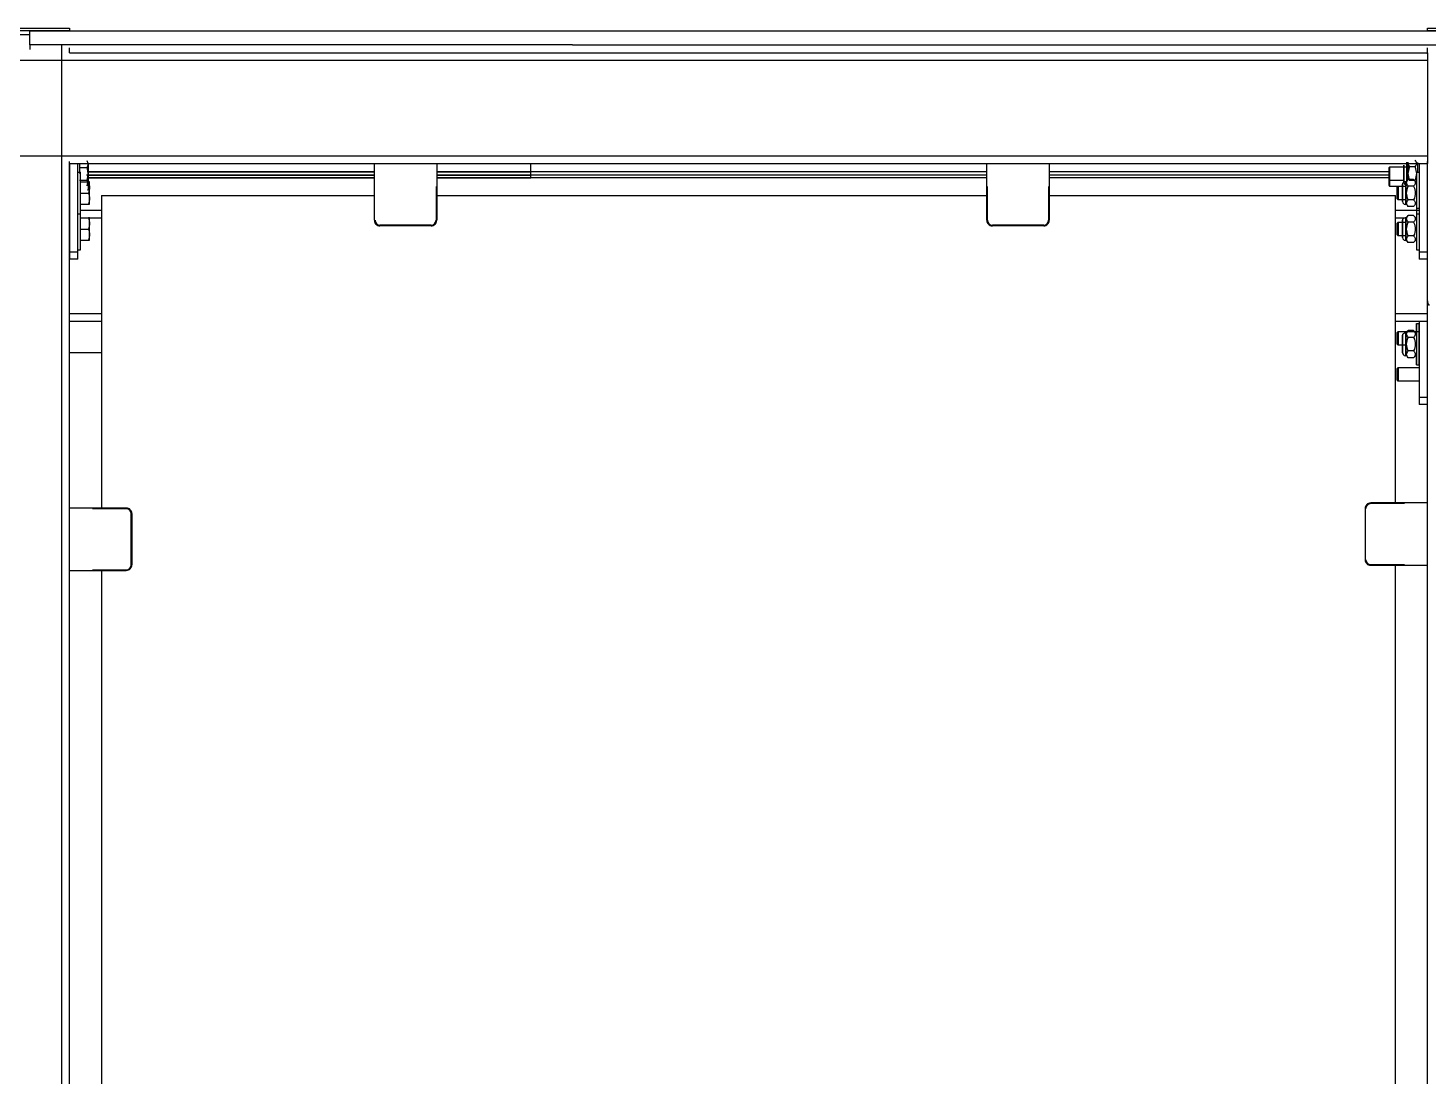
# Model space of a CAD drawing. Header units: millimetres. Extents: x 6404 to 14334, y 16216 to 24449.
# Drawn here: x 8282 to 9293, y 19041 to 19798 of the extents above; entities that cross this region are included whole.
import ezdxf

# ---------------------------------------------------------------- set-up
doc = ezdxf.new("R2010")
doc.units = ezdxf.units.MM
doc.header["$LTSCALE"] = 3
doc.layers.add('Default', color=7, linetype='Continuous')

msp = doc.modelspace()

# ---------------------------------------------------------------- linework, layer by layer
at = {"layer": 'Default'}
for p, q in [((8232.3, 19797.4), (8312.3, 19797.4)), ((8312.3, 19795.4), (8232.3, 19795.4)), ((8261.2, 19792.8), (8283.5, 19792.8)), ((8283.5, 19795.4), (9320.1, 19795.4)), ((8283.5, 19785.4), (8283.5, 19795.4)), ((8312.3, 19797.4), (8312.3, 19795.4)), ((9292.2, 19795.5), (9292.2, 19797.5)), ((9292.2, 19797.5), (9361.3, 19797.5)), ((9361.3, 19795.5), (9292.2, 19795.5)), ((8675.2, 19785.4), (8283.5, 19785.4)), ((8283.5, 19785.4), (8283.5, 19781.9)), ((8306.7, 17369.9), (8306.7, 19785.4)), ((8312.2, 19779.7), (8312.2, 19783.2)), ((8675.2, 19785.4), (9320.1, 19785.4)), ((9292.2, 19778.8), (9292.2, 19783.2)), ((7252.2, 19774.2), (9292.2, 19774.2)), ((8312.2, 19779.7), (9292.2, 19779.7)), ((9292.2, 19774.2), (9292.2, 19705.2)), ((7252.2, 19705.2), (9292.2, 19705.2)), ((8312.2, 17369.9), (8312.2, 19701.2)), ((9292.2, 19635.7), (9292.2, 19701.2)), ((9292.2, 17417.9), (9292.2, 19701.2)), ((8312.2, 19699.7), (8312.2, 19635.7)), ((8312.2, 19699.7), (9292.2, 19699.7)), ((8318.2, 19635.7), (8318.2, 19699.7)), ((8318.2, 19693.4), (8320.2, 19693.4)), ((8319.3, 19696.9), (8324.9, 19696.9)), ((8532.2, 19691.2), (8324.5, 19691.2)), ((8325.3, 19691.2), (8532.2, 19691.2)), ((8325.6, 19693.8), (8532.2, 19693.8)), ((8532.2, 19693.8), (8325.6, 19693.8)), ((8532.2, 19658.7), (8532.2, 19699.7)), ((8577.2, 19699.7), (8577.2, 19658.7)), ((8577.2, 19693.8), (8645.2, 19693.8)), ((8974.2, 19693.8), (8577.2, 19693.8)), ((8577.2, 19691.2), (8645.2, 19691.2)), ((8974.2, 19691.2), (8577.2, 19691.2)), ((8645.2, 19693.8), (8645.2, 19699.7)), ((8645.2, 19693.7), (8645.2, 19699.7)), ((8645.2, 19689.4), (8645.2, 19691.2)), ((8974.2, 19658.7), (8974.2, 19699.7)), ((9019.2, 19699.7), (9019.2, 19658.7)), ((9265, 19693.8), (9019.2, 19693.8)), ((9265, 19691.2), (9019.2, 19691.2)), ((9264.2, 19696.6), (9265, 19697.4)), ((9265, 19697.4), (9277.2, 19697.4)), ((9283.2, 19697.3), (9279.2, 19697.3)), ((9284.2, 19693.4), (9286.2, 19693.4)), ((9286.2, 19699.7), (9286.2, 19635.7)), ((8319.3, 19687.7), (8324.9, 19687.7)), ((8320.2, 19686.4), (8325.9, 19686.4)), ((8325.4, 19689.4), (8532.2, 19689.4)), ((8532.2, 19689.4), (8325.4, 19689.4)), ((8532.2, 19689.4), (8325.4, 19689.4)), ((8532.2, 19689.4), (8325.4, 19689.4)), ((8576.7, 19683.2), (8576.7, 19658.7)), ((8577.2, 19689.4), (8645.2, 19689.4)), ((8974.2, 19689.4), (8577.2, 19689.4)), ((8645.2, 19689.4), (8577.2, 19689.4)), ((8974.2, 19689.4), (8577.2, 19689.4)), ((8974.7, 19658.7), (8974.7, 19683.2)), ((9018.7, 19683.2), (9018.7, 19658.7)), ((9265, 19689.4), (9019.2, 19689.4)), ((9265, 19689.4), (9019.2, 19689.4)), ((9265, 19687.4), (9264.2, 19688.1)), ((9265, 19683.2), (9264.2, 19683.9)), ((9275.3, 19687.4), (9265, 19687.4)), ((9274.6, 19683.2), (9265, 19683.2)), ((9270.2, 19682.7), (9271, 19683.4)), ((9271, 19683.4), (9276.9, 19683.4)), ((9276.2, 19686.7), (9276.9, 19686.7)), ((9276.9, 19686.7), (9278.2, 19688.2)), ((9282.2, 19688.2), (9278.2, 19688.2)), ((9282.2, 19683.3), (9278.2, 19683.3)), ((9283.2, 19687.5), (9279.2, 19687.5)), ((9284.2, 19685.9), (9282.2, 19688.2)), ((8320.2, 19678.4), (8325.9, 19678.4)), ((8335.2, 19676.7), (8335.2, 19451)), ((8335.2, 19676.7), (8532.2, 19676.7)), ((8577.2, 19676.7), (8974.2, 19676.7)), ((9019.2, 19676.7), (9269.2, 19676.7)), ((9269.2, 19454.7), (9269.2, 19676.7)), ((9271, 19673.4), (9270.2, 19674.2)), ((9276.2, 19673.4), (9271, 19673.4)), ((9282.2, 19673.5), (9278.2, 19673.5)), ((8318.2, 19663.4), (8320.2, 19663.4)), ((8320.2, 19670.4), (8325.9, 19670.4)), ((8320.2, 19666), (8335.2, 19666)), ((8320.2, 19660.5), (8335.2, 19660.5)), ((9269.2, 19666), (9286.2, 19666)), ((9269.2, 19660.5), (9277.2, 19660.5)), ((9276.9, 19670.2), (9276.2, 19670.2)), ((9276.2, 19660.7), (9276.9, 19660.7)), ((9276.9, 19660.7), (9278.2, 19662.2)), ((9278.2, 19668.6), (9277.5, 19669.4)), ((9282.2, 19668.6), (9278.2, 19668.6)), ((9282.2, 19662.2), (9278.2, 19662.2)), ((9284.2, 19659.9), (9282.2, 19662.2)), ((9284.2, 19667.4), (9286.2, 19667.4)), ((9284.2, 19663.4), (9286.2, 19663.4)), ((8320.2, 19660.4), (8325.9, 19660.4)), ((8320.2, 19652.4), (8325.9, 19652.4)), ((8573.2, 19655.2), (8536.2, 19655.2)), ((8573.2, 19654.7), (8536.2, 19654.7)), ((9015.2, 19655.2), (8978.2, 19655.2)), ((9015.2, 19654.7), (8978.2, 19654.7)), ((9270.2, 19656.7), (9271, 19657.4)), ((9271, 19657.4), (9276.9, 19657.4)), ((9282.2, 19657.3), (9278.2, 19657.3)), ((8320.2, 19644.4), (8325.9, 19644.4)), ((9271, 19647.4), (9270.2, 19648.2)), ((9276.2, 19647.4), (9271, 19647.4)), ((9276.9, 19644.2), (9276.2, 19644.2)), ((9278.2, 19642.6), (9276.9, 19644.2)), ((9282.2, 19647.5), (9278.2, 19647.5)), ((9282.2, 19642.6), (9278.2, 19642.6)), ((9284.2, 19644.9), (9282.2, 19642.6)), ((8318.2, 19635.7), (8312.2, 19635.7)), ((8318.2, 19630.7), (8312.2, 19630.7)), ((8318.2, 19637.4), (8320.2, 19637.4)), ((9284.2, 19637.4), (9286.2, 19637.4)), ((9292.2, 19635.7), (9286.2, 19635.7)), ((9292.2, 19630.7), (9286.2, 19630.7)), ((8312.2, 19591.5), (8335.2, 19591.5)), ((9269.2, 19591.5), (9292.2, 19591.5)), ((8312.2, 19586), (8335.2, 19586)), ((9269.2, 19586), (9292.2, 19586)), ((9284.2, 19584.3), (9286.2, 19584.3)), ((9286.2, 19586), (9286.2, 19530.8)), ((9270.2, 19577.7), (9271, 19578.5)), ((9271, 19578.5), (9286.2, 19578.5)), ((9276.2, 19577.5), (9276.9, 19577.5)), ((9276.9, 19577.5), (9278.2, 19579.1)), ((9282.2, 19579.1), (9278.2, 19579.1)), ((9282.2, 19574.2), (9278.2, 19574.2)), ((9284.2, 19576.8), (9282.2, 19579.1)), ((8335.2, 19563), (8312.2, 19563)), ((9271, 19568.5), (9270.2, 19569.2)), ((9276.2, 19568.5), (9271, 19568.5)), ((9276.9, 19561), (9276.2, 19561)), ((9282.2, 19564.4), (9278.2, 19564.4)), ((9282.2, 19559.5), (9278.2, 19559.5)), ((9282.3, 19559.6), (9283.2, 19560.6)), ((9270.2, 19551.7), (9271, 19552.5)), ((9271, 19552.5), (9286.2, 19552.5)), ((9284.2, 19554.3), (9286.2, 19554.3)), ((9271, 19542.5), (9270.2, 19543.2)), ((9271, 19542.5), (9270.6, 19542.8)), ((9286.2, 19542.5), (9271, 19542.5)), ((9292.2, 19530.8), (9286.2, 19530.8)), ((9292.2, 19525.8), (9286.2, 19525.8)), ((8353.2, 19451), (8312.2, 19451)), ((8353.2, 19450.5), (8328.7, 19450.5)), ((9247.2, 19450.7), (9247.2, 19413.7)), ((9292.2, 19454.7), (9251.2, 19454.7)), ((9275.7, 19454.2), (9251.2, 19454.2)), ((8356.7, 19410), (8356.7, 19447)), ((8357.2, 19447), (8357.2, 19410)), ((9251.2, 19410.2), (9275.7, 19410.2)), ((9251.2, 19409.7), (9292.2, 19409.7)), ((9269.2, 18827.7), (9269.2, 19409.7)), ((8312.2, 19406), (8353.2, 19406)), ((8328.7, 19406.5), (8353.2, 19406.5)), ((8335.2, 19406), (8335.2, 18824))]:
    msp.add_line(p, q, dxfattribs=at)
for points in [[(9292.2, 19779.7, 0), (9292.2, 19779.7, 0), (9292.2, 19779.7, 0), (9292.2, 19779.7, 0), (9292.2, 19779.7, 0), (9292.2, 19779.7, 0), (9292.2, 19779.7, 0), (9292.2, 19779.7, 0), (9292.2, 19779.7, 0), (9292.2, 19779.7, 0), (9292.2, 19779.7, 0), (9292.2, 19779.7, 0), (9292.2, 19779.7, 0), (9292.2, 19779.6, 0), (9292.2, 19778.2, 0), (9292.2, 19774.2, 0)], [(8325.7, 19699.2, 0), (8325.6, 19699.8, 0), (8325.5, 19700.4, 0), (8325.3, 19701, 0), (8324.9, 19701.6, 0)], [(9283.2, 19697.3, 0), (9283.7, 19698, 0), (9284.1, 19698.6, 0), (9284.2, 19698.9, 0), (9284.3, 19699.2, 0), (9284.3, 19699.5, 0), (9284.4, 19699.7, 0), (9284.3, 19700, 0), (9284.3, 19700.3, 0), (9284.2, 19700.6, 0), (9284.1, 19700.9, 0), (9283.7, 19701.5, 0), (9283.2, 19702.2, 0)], [(9292.2, 19705.2, 0), (9292.2, 19699.7, 0)], [(8319.3, 19699.8, 0), (8319.3, 19692.5, 0)], [(8320.2, 19663.4, 0), (8320.2, 19663.4, 0), (8320.2, 19663.4, 0), (8320.2, 19663.4, 0), (8320.2, 19663.4, 0), (8320.2, 19663.4, 0), (8320.2, 19663.4, 0), (8320.2, 19663.4, 0), (8320.2, 19663.4, 0), (8320.2, 19663.4, 0), (8320.2, 19663.4, 0), (8320.2, 19663.4, 0), (8320.2, 19663.4, 0), (8320.2, 19663.5, 0), (8320.2, 19663.8, 0), (8320.2, 19665.3, 0), (8320.2, 19693.4, 0)], [(8324.9, 19696.9, 0), (8325.3, 19697.5, 0), (8325.5, 19698.1, 0), (8325.6, 19698.7, 0), (8325.7, 19699.2, 0)], [(8325.7, 19692.3, 0), (8325.5, 19694.5, 0), (8324.9, 19696.9, 0)], [(8324.9, 19687.7, 0), (8325.5, 19690, 0), (8325.7, 19692.3, 0)], [(8325.7, 19699.2, 0), (8325.7, 19692.3, 0)], [(8325.7, 19692.3, 0), (8325.7, 19685.4, 0)], [(8645.2, 19691.2, 0), (8645.2, 19691.2, 0), (8645.2, 19691.3, 0), (8645.2, 19691.8, 0), (8645.2, 19693.8, 0)], [(8645.2, 19693.2, 0), (8645.2, 19693.2, 0), (8645.2, 19693.2, 0), (8645.2, 19693.3, 0), (8645.2, 19693.7, 0)], [(9264.2, 19696.6, 0), (9264.2, 19696.6, 0), (9264.2, 19696.4, 0), (9264.2, 19695.5, 0), (9264.2, 19692.5, 0), (9264.2, 19689.5, 0), (9264.2, 19688.4, 0), (9264.2, 19688.2, 0), (9264.2, 19688.1, 0), (9264.2, 19688.1, 0), (9264.2, 19688.1, 0), (9264.2, 19688.1, 0), (9264.2, 19688.1, 0), (9264.2, 19688.1, 0), (9264.2, 19688.1, 0), (9264.2, 19688.1, 0), (9264.2, 19688.1, 0), (9264.2, 19688.1, 0), (9264.2, 19688.1, 0), (9264.2, 19688.1, 0), (9264.2, 19688.1, 0), (9264.2, 19688.1, 0), (9264.2, 19688.1, 0), (9264.2, 19688.1, 0), (9264.2, 19688.1, 0), (9264.2, 19688.1, 0)], [(9265, 19687.4, 0), (9265, 19687.4, 0), (9265, 19687.4, 0), (9265, 19687.4, 0), (9265, 19687.4, 0), (9265, 19687.4, 0), (9265, 19687.4, 0), (9265, 19687.4, 0), (9265, 19687.4, 0), (9265, 19687.4, 0), (9265, 19687.4, 0), (9265, 19687.4, 0), (9265, 19687.4, 0), (9265, 19687.4, 0), (9265, 19687.4, 0), (9265, 19687.4, 0), (9265, 19687.4, 0), (9265, 19687.4, 0), (9265, 19687.4, 0), (9265, 19687.5, 0), (9265, 19688, 0), (9265, 19697.4, 0)], [(9275.2, 19692.4, 0), (9275.2, 19698.6, 0)], [(9275.2, 19698.6, 0), (9275.2, 19698.6, 0), (9275.2, 19698.6, 0), (9275.2, 19698.6, 0), (9275.2, 19698.6, 0), (9275.2, 19698.6, 0), (9275.2, 19698.6, 0), (9275.2, 19698.6, 0), (9275.2, 19698.6, 0), (9275.2, 19698.6, 0), (9275.2, 19698.6, 0), (9275.2, 19698.6, 0), (9275.2, 19698.6, 0), (9275.2, 19698.5, 0), (9275.2, 19698.2, 0), (9275.2, 19694.8, 0), (9275.2, 19686.7, 0), (9275.2, 19686.2, 0), (9275.2, 19686.1, 0), (9275.2, 19686.1, 0), (9275.2, 19686.1, 0), (9275.2, 19686.1, 0), (9275.2, 19686.1, 0), (9275.2, 19686.1, 0), (9275.2, 19686.1, 0), (9275.2, 19686.1, 0), (9275.2, 19686.1, 0), (9275.2, 19686.1, 0), (9275.2, 19686.1, 0), (9275.2, 19686.1, 0), (9275.2, 19686.1, 0), (9275.2, 19686.1, 0), (9275.2, 19686.1, 0), (9275.2, 19686.1, 0), (9275.2, 19686.1, 0), (9275.2, 19686.1, 0), (9275.2, 19686.1, 0), (9275.2, 19686.1, 0), (9275.2, 19686.2, 0), (9275.2, 19686.2, 0), (9275.2, 19686.5, 0), (9275.2, 19687.9, 0), (9275.2, 19692.4, 0)], [(9275.2, 19696.6, 0), (9275.2, 19696.6, 0), (9275.2, 19696.6, 0), (9275.2, 19696.6, 0), (9275.2, 19696.6, 0), (9275.2, 19696.6, 0), (9275.2, 19696.6, 0), (9275.2, 19696.6, 0), (9275.2, 19696.6, 0), (9275.2, 19696.6, 0), (9275.2, 19696.6, 0), (9275.2, 19696.6, 0), (9275.2, 19696.6, 0), (9275.2, 19696.5, 0), (9275.2, 19696.4, 0), (9275.2, 19696, 0), (9275.2, 19688.2, 0)], [(9277.2, 19692.4, 0), (9277.2, 19700.6, 0)], [(9277.2, 19686.6, 0), (9277.2, 19692.4, 0)], [(9277.9, 19700.6, 0), (9277.9, 19700.6, 0), (9277.9, 19700.6, 0), (9277.9, 19700.6, 0), (9277.9, 19700.6, 0), (9277.9, 19700.6, 0), (9277.9, 19700.6, 0), (9277.9, 19700.6, 0), (9277.9, 19700.6, 0), (9277.9, 19700.6, 0), (9277.9, 19700.6, 0), (9277.9, 19700.6, 0), (9277.9, 19700.6, 0), (9277.9, 19700.6, 0), (9277.9, 19700.6, 0), (9277.9, 19700.4, 0), (9277.9, 19699.6, 0), (9277.9, 19692.4, 0)], [(9277.9, 19692.4, 0), (9277.9, 19687.8, 0)], [(9278.1, 19699.7, 0), (9278.1, 19699.5, 0), (9278.2, 19699.2, 0), (9278.2, 19698.9, 0), (9278.4, 19698.6, 0), (9278.7, 19698, 0), (9279.2, 19697.3, 0)], [(9279.2, 19697.3, 0), (9278.7, 19695.9, 0), (9278.4, 19694.7, 0), (9278.2, 19693.5, 0), (9278.1, 19692.4, 0), (9278.2, 19691.2, 0), (9278.4, 19690.1, 0), (9278.7, 19688.8, 0), (9279.2, 19687.5, 0)], [(9283.2, 19687.5, 0), (9283.7, 19688.8, 0), (9284.1, 19690.1, 0), (9284.3, 19691.2, 0), (9284.4, 19692.4, 0), (9284.3, 19693.5, 0), (9284.1, 19694.7, 0), (9283.7, 19695.9, 0), (9283.2, 19697.3, 0)], [(9284.2, 19693.4, 0), (9284.2, 19693.4, 0), (9284.2, 19693.4, 0), (9284.2, 19693.4, 0), (9284.2, 19693.4, 0), (9284.2, 19693.4, 0), (9284.2, 19693.4, 0), (9284.2, 19693.4, 0), (9284.2, 19693.4, 0), (9284.2, 19693.4, 0), (9284.2, 19693.4, 0), (9284.2, 19693.4, 0), (9284.2, 19693.4, 0), (9284.2, 19693.3, 0), (9284.2, 19693, 0), (9284.2, 19691.6, 0), (9284.2, 19663.4, 0)], [(9285.2, 19693.2, 0), (9285.2, 19700.5, 0)], [(8324.9, 19683.6, 0), (8325.5, 19686, 0), (8325.7, 19688.2, 0)], [(8325.7, 19685.4, 0), (8325.6, 19685.9, 0), (8325.5, 19686.5, 0), (8325.3, 19687, 0), (8324.9, 19687.7, 0)], [(8325.7, 19688.2, 0), (8325.7, 19681.3, 0)], [(8325.7, 19685.4, 0), (8325.7, 19684.6, 0), (8325.7, 19684.4, 0), (8325.7, 19684.4, 0), (8325.7, 19684.4, 0), (8325.7, 19684.4, 0), (8325.7, 19684.4, 0), (8325.7, 19684.4, 0), (8325.7, 19684.4, 0), (8325.7, 19684.4, 0), (8325.7, 19684.4, 0), (8325.7, 19684.4, 0), (8325.7, 19684.4, 0), (8325.7, 19684.4, 0), (8325.7, 19684.4, 0), (8325.7, 19684.4, 0), (8325.7, 19684.4, 0), (8325.7, 19684.4, 0), (8325.7, 19684.4, 0), (8325.7, 19684.4, 0), (8325.7, 19684.4, 0), (8325.7, 19684.4, 0), (8325.7, 19684.4, 0), (8325.7, 19684.5, 0), (8325.7, 19684.8, 0), (8325.7, 19685.5, 0)], [(8325.7, 19681.3, 0), (8325.7, 19680.2, 0), (8325.7, 19680.2, 0), (8325.7, 19680.2, 0), (8325.7, 19680.2, 0), (8325.7, 19680.2, 0), (8325.7, 19680.2, 0), (8325.7, 19680.2, 0), (8325.7, 19680.2, 0), (8325.7, 19680.2, 0), (8325.7, 19680.2, 0), (8325.7, 19680.2, 0), (8325.7, 19680.2, 0), (8325.7, 19680.2, 0), (8325.7, 19680.2, 0), (8325.7, 19680.2, 0), (8325.7, 19680.2, 0), (8325.7, 19680.2, 0), (8325.7, 19680.2, 0), (8325.7, 19680.2, 0), (8325.7, 19680.2, 0), (8325.7, 19680.2, 0), (8325.7, 19680.2, 0), (8325.7, 19680.3, 0), (8325.7, 19681.2, 0)], [(8326.6, 19686.4, 0), (8326.6, 19686.4, 0), (8326.6, 19686.4, 0), (8326.6, 19686.4, 0), (8326.6, 19686.4, 0), (8326.6, 19686.4, 0), (8326.6, 19686.4, 0), (8326.6, 19686.4, 0), (8326.6, 19686.4, 0), (8326.6, 19686.4, 0), (8326.6, 19686.4, 0), (8326.6, 19686.4, 0), (8326.6, 19686.4, 0), (8326.6, 19686.4, 0), (8326.6, 19686.4, 0), (8326.3, 19686.4, 0), (8325.9, 19686.4, 0)], [(8325.9, 19686.4, 0), (8326.5, 19684.3, 0), (8326.6, 19683.4, 0), (8326.6, 19682.4, 0)], [(8326.6, 19682.4, 0), (8326.6, 19681.4, 0), (8326.5, 19680.5, 0), (8325.9, 19678.4, 0)], [(8326.6, 19682.4, 0), (8326.6, 19686.4, 0)], [(8326.6, 19674.4, 0), (8326.6, 19682.4, 0)], [(9264.2, 19689.5, 0), (9264.2, 19684, 0)], [(9265, 19683.3, 0), (9265, 19683.5, 0), (9265, 19684.4, 0), (9265, 19688.8, 0)], [(9271, 19683.4, 0), (9271, 19683.4, 0), (9271, 19683.4, 0), (9271, 19683.4, 0), (9271, 19683.4, 0), (9271, 19683.4, 0), (9271, 19683.4, 0), (9271, 19683.4, 0), (9271, 19683.4, 0), (9271, 19683.4, 0), (9271, 19683.4, 0), (9271, 19683.4, 0), (9271, 19683.4, 0), (9271, 19683.4, 0), (9271, 19683.3, 0), (9271, 19682.8, 0), (9271, 19678.4, 0)], [(9274.2, 19684.6, 0), (9274.2, 19684.9, 0), (9274.3, 19685.1, 0), (9274.3, 19685.2, 0), (9274.4, 19685.4, 0), (9274.5, 19685.6, 0), (9274.6, 19685.8, 0), (9274.7, 19685.9, 0), (9274.8, 19686.1, 0), (9275, 19686.2, 0), (9275.1, 19686.3, 0), (9275.3, 19686.4, 0), (9275.5, 19686.5, 0), (9275.7, 19686.6, 0), (9275.9, 19686.6, 0), (9276, 19686.6, 0), (9276.2, 19686.7, 0)], [(9274.2, 19672.2, 0), (9274.2, 19672.2, 0), (9274.2, 19672.2, 0), (9274.2, 19672.2, 0), (9274.2, 19672.2, 0), (9274.2, 19672.2, 0), (9274.2, 19672.2, 0), (9274.2, 19672.2, 0), (9274.2, 19672.2, 0), (9274.2, 19672.2, 0), (9274.2, 19672.2, 0), (9274.2, 19672.2, 0), (9274.2, 19672.2, 0), (9274.2, 19672.3, 0), (9274.2, 19672.6, 0), (9274.2, 19676, 0), (9274.2, 19684.1, 0), (9274.2, 19684.6, 0), (9274.2, 19684.6, 0), (9274.2, 19684.6, 0), (9274.2, 19684.6, 0), (9274.2, 19684.6, 0), (9274.2, 19684.6, 0), (9274.2, 19684.6, 0), (9274.2, 19684.6, 0), (9274.2, 19684.6, 0), (9274.2, 19684.6, 0), (9274.2, 19684.6, 0), (9274.2, 19684.6, 0), (9274.2, 19684.6, 0), (9274.2, 19684.6, 0), (9274.2, 19684.6, 0), (9274.2, 19684.6, 0), (9274.2, 19684.6, 0), (9274.2, 19684.6, 0), (9274.2, 19684.6, 0), (9274.2, 19684.6, 0), (9274.2, 19684.6, 0), (9274.2, 19684.6, 0), (9274.2, 19684.6, 0), (9274.2, 19684.2, 0), (9274.2, 19682.9, 0), (9274.2, 19678.4, 0)], [(9274.2, 19674.2, 0), (9274.2, 19674.2, 0), (9274.2, 19674.2, 0), (9274.2, 19674.2, 0), (9274.2, 19674.2, 0), (9274.2, 19674.2, 0), (9274.2, 19674.2, 0), (9274.2, 19674.2, 0), (9274.2, 19674.2, 0), (9274.2, 19674.2, 0), (9274.2, 19674.2, 0), (9274.2, 19674.2, 0), (9274.2, 19674.2, 0), (9274.2, 19674.2, 0), (9274.2, 19674.3, 0), (9274.2, 19674.7, 0), (9274.2, 19682.6, 0)], [(9275.2, 19685.2, 0), (9275.2, 19688.2, 0)], [(9275.2, 19686.1, 0), (9275.2, 19685.9, 0), (9275.3, 19685.7, 0), (9275.3, 19685.5, 0), (9275.4, 19685.3, 0), (9275.5, 19685.2, 0), (9275.6, 19685, 0), (9275.7, 19684.8, 0), (9275.8, 19684.7, 0), (9276, 19684.6, 0), (9276.1, 19684.4, 0), (9276.3, 19684.3, 0), (9276.5, 19684.3, 0), (9276.7, 19684.2, 0), (9276.9, 19684.2, 0), (9277, 19684.1, 0), (9277.2, 19684.1, 0)], [(9276.2, 19686.7, 0), (9276.2, 19686.7, 0), (9276.2, 19686.7, 0), (9276.2, 19686.7, 0), (9276.2, 19686.7, 0), (9276.2, 19686.7, 0), (9276.2, 19686.7, 0), (9276.2, 19686.7, 0), (9276.2, 19686.7, 0), (9276.2, 19686.7, 0), (9276.2, 19686.7, 0), (9276.2, 19686.7, 0), (9276.2, 19686.6, 0), (9276.2, 19686.6, 0), (9276.2, 19686.6, 0), (9276.2, 19686.4, 0), (9276.2, 19685.6, 0), (9276.2, 19678.4, 0)], [(9276.9, 19678.4, 0), (9276.9, 19686.7, 0)], [(9278.2, 19683.3, 0), (9277.7, 19684, 0), (9277.4, 19684.6, 0), (9277.2, 19684.9, 0), (9277.2, 19685.2, 0), (9277.1, 19685.5, 0), (9277.1, 19685.8, 0), (9277.1, 19686, 0), (9277.2, 19686.3, 0), (9277.2, 19686.6, 0), (9277.4, 19686.9, 0), (9277.7, 19687.5, 0), (9278.2, 19688.2, 0)], [(9278.2, 19673.5, 0), (9277.7, 19674.8, 0), (9277.4, 19676.1, 0), (9277.2, 19677.3, 0), (9277.1, 19678.4, 0), (9277.2, 19679.5, 0), (9277.4, 19680.7, 0), (9277.7, 19682, 0), (9278.2, 19683.3, 0)], [(9282.2, 19688.2, 0), (9282.7, 19687.5, 0), (9283.1, 19686.9, 0), (9283.2, 19686.6, 0), (9283.3, 19686.3, 0), (9283.3, 19686, 0), (9283.4, 19685.8, 0), (9283.3, 19685.5, 0), (9283.3, 19685.2, 0), (9283.2, 19684.9, 0), (9283.1, 19684.6, 0), (9282.7, 19684, 0), (9282.2, 19683.3, 0)], [(9282.2, 19683.3, 0), (9282.7, 19682, 0), (9283.1, 19680.7, 0), (9283.3, 19679.5, 0), (9283.4, 19678.4, 0), (9283.3, 19677.3, 0), (9283.1, 19676.1, 0), (9282.7, 19674.8, 0), (9282.2, 19673.5, 0)], [(8325.9, 19678.4, 0), (8326.5, 19676.3, 0), (8326.6, 19675.4, 0), (8326.6, 19674.4, 0)], [(8326.6, 19674.4, 0), (8326.6, 19673.4, 0), (8326.5, 19672.5, 0), (8325.9, 19670.4, 0)], [(8326.6, 19670.4, 0), (8326.6, 19670.4, 0), (8326.6, 19670.4, 0), (8326.6, 19670.4, 0), (8326.6, 19670.4, 0), (8326.6, 19670.4, 0), (8326.6, 19670.4, 0), (8326.6, 19670.4, 0), (8326.6, 19670.4, 0), (8326.6, 19670.4, 0), (8326.6, 19670.4, 0), (8326.6, 19670.4, 0), (8326.6, 19670.4, 0), (8326.6, 19670.4, 0), (8326.6, 19670.5, 0), (8326.6, 19670.9, 0), (8326.6, 19674.4, 0)], [(9271, 19678.4, 0), (9271, 19673.4, 0)], [(9274.2, 19678.4, 0), (9274.2, 19672.2, 0)], [(9276.2, 19678.4, 0), (9276.2, 19670.2, 0)], [(9276.9, 19670.2, 0), (9276.9, 19670.2, 0), (9276.9, 19670.2, 0), (9276.9, 19670.2, 0), (9276.9, 19670.2, 0), (9276.9, 19670.2, 0), (9276.9, 19670.2, 0), (9276.9, 19670.2, 0), (9276.9, 19670.2, 0), (9276.9, 19670.2, 0), (9276.9, 19670.2, 0), (9276.9, 19670.2, 0), (9276.9, 19670.2, 0), (9276.9, 19670.2, 0), (9276.9, 19670.2, 0), (9276.9, 19670.4, 0), (9276.9, 19671.2, 0), (9276.9, 19678.4, 0)], [(9278.2, 19668.6, 0), (9277.7, 19669.3, 0), (9277.4, 19669.9, 0), (9277.2, 19670.2, 0), (9277.2, 19670.5, 0), (9277.1, 19670.8, 0), (9277.1, 19671, 0), (9277.1, 19671.3, 0), (9277.2, 19671.6, 0), (9277.2, 19671.9, 0), (9277.4, 19672.2, 0), (9277.7, 19672.8, 0), (9278.2, 19673.5, 0)], [(9282.2, 19673.5, 0), (9282.7, 19672.8, 0), (9283.1, 19672.2, 0), (9283.2, 19671.9, 0), (9283.3, 19671.6, 0), (9283.3, 19671.3, 0), (9283.4, 19671, 0), (9283.3, 19670.8, 0), (9283.3, 19670.5, 0), (9283.2, 19670.2, 0), (9283.1, 19669.9, 0), (9282.7, 19669.3, 0), (9282.2, 19668.6, 0)], [(8320.2, 19637.4, 0), (8320.2, 19637.4, 0), (8320.2, 19637.4, 0), (8320.2, 19637.4, 0), (8320.2, 19637.4, 0), (8320.2, 19637.4, 0), (8320.2, 19637.4, 0), (8320.2, 19637.4, 0), (8320.2, 19637.4, 0), (8320.2, 19637.4, 0), (8320.2, 19637.4, 0), (8320.2, 19637.4, 0), (8320.2, 19637.4, 0), (8320.2, 19637.5, 0), (8320.2, 19637.8, 0), (8320.2, 19639.3, 0), (8320.2, 19667.4, 0)], [(8325.9, 19670.4, 0), (8326.5, 19670.4, 0), (8326.6, 19670.4, 0)], [(9274.2, 19658.6, 0), (9274.2, 19658.9, 0), (9274.3, 19659.1, 0), (9274.3, 19659.2, 0), (9274.4, 19659.4, 0), (9274.5, 19659.6, 0), (9274.6, 19659.8, 0), (9274.7, 19659.9, 0), (9274.8, 19660.1, 0), (9275, 19660.2, 0), (9275.1, 19660.3, 0), (9275.3, 19660.4, 0), (9275.5, 19660.5, 0), (9275.7, 19660.6, 0), (9275.9, 19660.6, 0), (9276, 19660.6, 0), (9276.2, 19660.7, 0)], [(9276.2, 19660.7, 0), (9276.2, 19660.7, 0), (9276.2, 19660.7, 0), (9276.2, 19660.7, 0), (9276.2, 19660.7, 0), (9276.2, 19660.7, 0), (9276.2, 19660.7, 0), (9276.2, 19660.7, 0), (9276.2, 19660.7, 0), (9276.2, 19660.7, 0), (9276.2, 19660.7, 0), (9276.2, 19660.7, 0), (9276.2, 19660.6, 0), (9276.2, 19660.6, 0), (9276.2, 19660.6, 0), (9276.2, 19660.4, 0), (9276.2, 19659.6, 0), (9276.2, 19652.4, 0)], [(9276.9, 19652.4, 0), (9276.9, 19660.7, 0)], [(9278.2, 19657.3, 0), (9277.7, 19658, 0), (9277.4, 19658.6, 0), (9277.2, 19658.9, 0), (9277.2, 19659.2, 0), (9277.1, 19659.5, 0), (9277.1, 19659.8, 0), (9277.1, 19660, 0), (9277.2, 19660.3, 0), (9277.2, 19660.6, 0), (9277.4, 19660.9, 0), (9277.7, 19661.5, 0), (9278.2, 19662.2, 0)], [(9282.2, 19662.2, 0), (9282.7, 19661.5, 0), (9283.1, 19660.9, 0), (9283.2, 19660.6, 0), (9283.3, 19660.3, 0), (9283.3, 19660, 0), (9283.4, 19659.8, 0), (9283.3, 19659.5, 0), (9283.3, 19659.2, 0), (9283.2, 19658.9, 0), (9283.1, 19658.6, 0), (9282.7, 19658, 0), (9282.2, 19657.3, 0)], [(9284.2, 19667.4, 0), (9284.2, 19667.4, 0), (9284.2, 19667.4, 0), (9284.2, 19667.4, 0), (9284.2, 19667.4, 0), (9284.2, 19667.4, 0), (9284.2, 19667.4, 0), (9284.2, 19667.4, 0), (9284.2, 19667.4, 0), (9284.2, 19667.4, 0), (9284.2, 19667.4, 0), (9284.2, 19667.4, 0), (9284.2, 19667.4, 0), (9284.2, 19667.3, 0), (9284.2, 19667, 0), (9284.2, 19665.6, 0), (9284.2, 19637.4, 0)], [(8326.6, 19660.4, 0), (8326.6, 19660.4, 0), (8326.6, 19660.4, 0), (8326.6, 19660.4, 0), (8326.6, 19660.4, 0), (8326.6, 19660.4, 0), (8326.6, 19660.4, 0), (8326.6, 19660.4, 0), (8326.6, 19660.4, 0), (8326.6, 19660.4, 0), (8326.6, 19660.4, 0), (8326.6, 19660.4, 0), (8326.6, 19660.4, 0), (8326.6, 19660.4, 0), (8326.6, 19660.4, 0), (8326.3, 19660.4, 0), (8325.9, 19660.4, 0)], [(8325.9, 19660.4, 0), (8326.5, 19658.3, 0), (8326.6, 19657.4, 0), (8326.6, 19656.4, 0)], [(8326.6, 19656.4, 0), (8326.6, 19655.4, 0), (8326.5, 19654.5, 0), (8325.9, 19652.4, 0)], [(8325.9, 19652.4, 0), (8326.5, 19650.3, 0), (8326.6, 19649.4, 0), (8326.6, 19648.4, 0)], [(8326.6, 19656.4, 0), (8326.6, 19660.4, 0)], [(8326.6, 19648.4, 0), (8326.6, 19656.4, 0)], [(9271, 19657.4, 0), (9271, 19657.4, 0), (9271, 19657.4, 0), (9271, 19657.4, 0), (9271, 19657.4, 0), (9271, 19657.4, 0), (9271, 19657.4, 0), (9271, 19657.4, 0), (9271, 19657.4, 0), (9271, 19657.4, 0), (9271, 19657.4, 0), (9271, 19657.4, 0), (9271, 19657.4, 0), (9271, 19657.4, 0), (9271, 19657.4, 0), (9271, 19657.3, 0), (9271, 19656.8, 0), (9271, 19652.4, 0)], [(9271, 19652.4, 0), (9271, 19647.4, 0)], [(9274.2, 19646.2, 0), (9274.2, 19646.2, 0), (9274.2, 19646.2, 0), (9274.2, 19646.2, 0), (9274.2, 19646.2, 0), (9274.2, 19646.2, 0), (9274.2, 19646.2, 0), (9274.2, 19646.2, 0), (9274.2, 19646.2, 0), (9274.2, 19646.2, 0), (9274.2, 19646.2, 0), (9274.2, 19646.2, 0), (9274.2, 19646.2, 0), (9274.2, 19646.3, 0), (9274.2, 19646.6, 0), (9274.2, 19650, 0), (9274.2, 19658.1, 0), (9274.2, 19658.6, 0), (9274.2, 19658.6, 0), (9274.2, 19658.6, 0), (9274.2, 19658.6, 0), (9274.2, 19658.6, 0), (9274.2, 19658.6, 0), (9274.2, 19658.6, 0), (9274.2, 19658.6, 0), (9274.2, 19658.6, 0), (9274.2, 19658.6, 0), (9274.2, 19658.6, 0), (9274.2, 19658.6, 0), (9274.2, 19658.6, 0), (9274.2, 19658.6, 0), (9274.2, 19658.6, 0), (9274.2, 19658.6, 0), (9274.2, 19658.6, 0), (9274.2, 19658.6, 0), (9274.2, 19658.6, 0), (9274.2, 19658.6, 0), (9274.2, 19658.6, 0), (9274.2, 19658.6, 0), (9274.2, 19658.6, 0), (9274.2, 19658.2, 0), (9274.2, 19656.9, 0), (9274.2, 19652.4, 0)], [(9274.2, 19648.2, 0), (9274.2, 19648.2, 0), (9274.2, 19648.2, 0), (9274.2, 19648.2, 0), (9274.2, 19648.2, 0), (9274.2, 19648.2, 0), (9274.2, 19648.2, 0), (9274.2, 19648.2, 0), (9274.2, 19648.2, 0), (9274.2, 19648.2, 0), (9274.2, 19648.2, 0), (9274.2, 19648.2, 0), (9274.2, 19648.2, 0), (9274.2, 19648.2, 0), (9274.2, 19648.3, 0), (9274.2, 19648.7, 0), (9274.2, 19656.6, 0)], [(9274.2, 19652.4, 0), (9274.2, 19646.2, 0)], [(9276.2, 19652.4, 0), (9276.2, 19644.2, 0)], [(9276.9, 19644.2, 0), (9276.9, 19644.2, 0), (9276.9, 19644.2, 0), (9276.9, 19644.2, 0), (9276.9, 19644.2, 0), (9276.9, 19644.2, 0), (9276.9, 19644.2, 0), (9276.9, 19644.2, 0), (9276.9, 19644.2, 0), (9276.9, 19644.2, 0), (9276.9, 19644.2, 0), (9276.9, 19644.2, 0), (9276.9, 19644.2, 0), (9276.9, 19644.2, 0), (9276.9, 19644.4, 0), (9276.9, 19645.2, 0), (9276.9, 19652.4, 0)], [(9278.2, 19647.5, 0), (9277.7, 19648.8, 0), (9277.4, 19650.1, 0), (9277.2, 19651.3, 0), (9277.1, 19652.4, 0), (9277.2, 19653.5, 0), (9277.4, 19654.7, 0), (9277.7, 19656, 0), (9278.2, 19657.3, 0)], [(9282.2, 19657.3, 0), (9282.7, 19656, 0), (9283.1, 19654.7, 0), (9283.3, 19653.5, 0), (9283.4, 19652.4, 0), (9283.3, 19651.3, 0), (9283.1, 19650.1, 0), (9282.7, 19648.8, 0), (9282.2, 19647.5, 0)], [(8326.6, 19648.4, 0), (8326.6, 19647.4, 0), (8326.5, 19646.5, 0), (8325.9, 19644.4, 0)], [(8325.9, 19644.4, 0), (8326.5, 19644.4, 0), (8326.6, 19644.4, 0)], [(8326.6, 19644.4, 0), (8326.6, 19644.4, 0), (8326.6, 19644.4, 0), (8326.6, 19644.4, 0), (8326.6, 19644.4, 0), (8326.6, 19644.4, 0), (8326.6, 19644.4, 0), (8326.6, 19644.4, 0), (8326.6, 19644.4, 0), (8326.6, 19644.4, 0), (8326.6, 19644.4, 0), (8326.6, 19644.4, 0), (8326.6, 19644.4, 0), (8326.6, 19644.4, 0), (8326.6, 19644.4, 0), (8326.6, 19644.5, 0), (8326.6, 19644.9, 0), (8326.6, 19648.4, 0)], [(9278.2, 19642.6, 0), (9277.7, 19643.3, 0), (9277.4, 19643.9, 0), (9277.2, 19644.2, 0), (9277.2, 19644.5, 0), (9277.1, 19644.8, 0), (9277.1, 19645, 0), (9277.1, 19645.3, 0), (9277.2, 19645.6, 0), (9277.2, 19645.9, 0), (9277.4, 19646.2, 0), (9277.7, 19646.8, 0), (9278.2, 19647.5, 0)], [(9282.2, 19647.5, 0), (9282.7, 19646.8, 0), (9283.1, 19646.2, 0), (9283.2, 19645.9, 0), (9283.3, 19645.6, 0), (9283.3, 19645.3, 0), (9283.4, 19645, 0), (9283.3, 19644.8, 0), (9283.3, 19644.5, 0), (9283.2, 19644.2, 0), (9283.1, 19643.9, 0), (9282.7, 19643.3, 0), (9282.2, 19642.6, 0)], [(8312.2, 19635.7, 0), (8312.2, 19630.7, 0)], [(8318.2, 19630.7, 0), (8318.2, 19630.7, 0), (8318.2, 19630.7, 0), (8318.2, 19630.7, 0), (8318.2, 19630.7, 0), (8318.2, 19630.7, 0), (8318.2, 19630.7, 0), (8318.2, 19630.7, 0), (8318.2, 19630.7, 0), (8318.2, 19630.7, 0), (8318.2, 19630.7, 0), (8318.2, 19630.7, 0), (8318.2, 19630.7, 0), (8318.2, 19630.8, 0), (8318.2, 19630.9, 0), (8318.2, 19631.3, 0), (8318.2, 19635.7, 0)], [(9286.2, 19635.7, 0), (9286.2, 19630.7, 0)], [(9292.2, 19630.7, 0), (9292.2, 19630.7, 0), (9292.2, 19630.7, 0), (9292.2, 19630.7, 0), (9292.2, 19630.7, 0), (9292.2, 19630.7, 0), (9292.2, 19630.7, 0), (9292.2, 19630.7, 0), (9292.2, 19630.7, 0), (9292.2, 19630.7, 0), (9292.2, 19630.7, 0), (9292.2, 19630.7, 0), (9292.2, 19630.7, 0), (9292.2, 19630.8, 0), (9292.2, 19630.9, 0), (9292.2, 19631.3, 0), (9292.2, 19635.7, 0)], [(9292.2, 19600.6, 0), (9292.3, 19599.7, 0), (9292.5, 19598.8, 0), (9292.9, 19598, 0), (9293.4, 19597.2, 0)], [(9284.2, 19584.3, 0), (9284.2, 19584.3, 0), (9284.2, 19584.3, 0), (9284.2, 19584.3, 0), (9284.2, 19584.3, 0), (9284.2, 19584.3, 0), (9284.2, 19584.3, 0), (9284.2, 19584.3, 0), (9284.2, 19584.3, 0), (9284.2, 19584.3, 0), (9284.2, 19584.3, 0), (9284.2, 19584.3, 0), (9284.2, 19584.3, 0), (9284.2, 19584.2, 0), (9284.2, 19583.8, 0), (9284.2, 19582.4, 0), (9284.2, 19554.3, 0)], [(9284.2, 19578.4, 0), (9284.2, 19584.3, 0)], [(9286.2, 19554.3, 0), (9286.2, 19554.3, 0), (9286.2, 19554.3, 0), (9286.2, 19554.3, 0), (9286.2, 19554.3, 0), (9286.2, 19554.3, 0), (9286.2, 19554.3, 0), (9286.2, 19554.3, 0), (9286.2, 19554.3, 0), (9286.2, 19554.3, 0), (9286.2, 19554.3, 0), (9286.2, 19554.3, 0), (9286.2, 19554.3, 0), (9286.2, 19554.4, 0), (9286.2, 19554.7, 0), (9286.2, 19556.1, 0), (9286.2, 19584.3, 0)], [(9271, 19578.5, 0), (9271, 19578.5, 0), (9271, 19578.5, 0), (9271, 19578.5, 0), (9271, 19578.5, 0), (9271, 19578.5, 0), (9271, 19578.5, 0), (9271, 19578.5, 0), (9271, 19578.5, 0), (9271, 19578.5, 0), (9271, 19578.5, 0), (9271, 19578.5, 0), (9271, 19578.5, 0), (9271, 19578.5, 0), (9271, 19578.4, 0), (9271, 19578.3, 0), (9271, 19577.8, 0), (9271, 19573.5, 0)], [(9271, 19573.5, 0), (9271, 19568.5, 0)], [(9274.2, 19575.5, 0), (9274.2, 19575.7, 0), (9274.3, 19575.9, 0), (9274.3, 19576.1, 0), (9274.4, 19576.3, 0), (9274.5, 19576.5, 0), (9274.6, 19576.7, 0), (9274.7, 19576.8, 0), (9274.8, 19577, 0), (9275, 19577.1, 0), (9275.1, 19577.2, 0), (9275.3, 19577.3, 0), (9275.5, 19577.4, 0), (9275.7, 19577.4, 0), (9275.9, 19577.5, 0), (9276, 19577.5, 0), (9276.2, 19577.5, 0)], [(9274.2, 19563, 0), (9274.2, 19563, 0), (9274.2, 19563, 0), (9274.2, 19563, 0), (9274.2, 19563, 0), (9274.2, 19563, 0), (9274.2, 19563, 0), (9274.2, 19563, 0), (9274.2, 19563, 0), (9274.2, 19563, 0), (9274.2, 19563, 0), (9274.2, 19563, 0), (9274.2, 19563.1, 0), (9274.2, 19563.1, 0), (9274.2, 19563.5, 0), (9274.2, 19566.9, 0), (9274.2, 19575, 0), (9274.2, 19575.4, 0), (9274.2, 19575.5, 0), (9274.2, 19575.5, 0), (9274.2, 19575.5, 0), (9274.2, 19575.5, 0), (9274.2, 19575.5, 0), (9274.2, 19575.5, 0), (9274.2, 19575.5, 0), (9274.2, 19575.5, 0), (9274.2, 19575.5, 0), (9274.2, 19575.5, 0), (9274.2, 19575.5, 0), (9274.2, 19575.5, 0), (9274.2, 19575.5, 0), (9274.2, 19575.5, 0), (9274.2, 19575.5, 0), (9274.2, 19575.5, 0), (9274.2, 19575.5, 0), (9274.2, 19575.5, 0), (9274.2, 19575.5, 0), (9274.2, 19575.5, 0), (9274.2, 19575.5, 0), (9274.2, 19575.4, 0), (9274.2, 19575.1, 0), (9274.2, 19573.8, 0), (9274.2, 19569.3, 0)], [(9274.2, 19565.1, 0), (9274.2, 19565.1, 0), (9274.2, 19565.1, 0), (9274.2, 19565.1, 0), (9274.2, 19565.1, 0), (9274.2, 19565.1, 0), (9274.2, 19565.1, 0), (9274.2, 19565.1, 0), (9274.2, 19565.1, 0), (9274.2, 19565.1, 0), (9274.2, 19565.1, 0), (9274.2, 19565.1, 0), (9274.2, 19565.1, 0), (9274.2, 19565.1, 0), (9274.2, 19565.2, 0), (9274.2, 19565.6, 0), (9274.2, 19573.5, 0)], [(9276.2, 19577.5, 0), (9276.2, 19577.5, 0), (9276.2, 19577.5, 0), (9276.2, 19577.5, 0), (9276.2, 19577.5, 0), (9276.2, 19577.5, 0), (9276.2, 19577.5, 0), (9276.2, 19577.5, 0), (9276.2, 19577.5, 0), (9276.2, 19577.5, 0), (9276.2, 19577.5, 0), (9276.2, 19577.5, 0), (9276.2, 19577.5, 0), (9276.2, 19577.5, 0), (9276.2, 19577.3, 0), (9276.2, 19576.5, 0), (9276.2, 19569.3, 0)], [(9276.9, 19569.3, 0), (9276.9, 19577.5, 0)], [(9278.2, 19574.2, 0), (9277.7, 19574.9, 0), (9277.4, 19575.5, 0), (9277.2, 19575.8, 0), (9277.2, 19576.1, 0), (9277.1, 19576.4, 0), (9277.1, 19576.6, 0), (9277.1, 19576.9, 0), (9277.2, 19577.2, 0), (9277.2, 19577.5, 0), (9277.4, 19577.8, 0), (9277.7, 19578.4, 0), (9278.2, 19579.1, 0)], [(9278.2, 19564.4, 0), (9277.7, 19565.7, 0), (9277.4, 19567, 0), (9277.2, 19568.1, 0), (9277.1, 19569.3, 0), (9277.2, 19570.4, 0), (9277.4, 19571.6, 0), (9277.7, 19572.8, 0), (9278.2, 19574.2, 0)], [(9282.2, 19579.1, 0), (9282.7, 19578.4, 0), (9283.1, 19577.8, 0), (9283.2, 19577.5, 0), (9283.3, 19577.2, 0), (9283.3, 19576.9, 0), (9283.4, 19576.6, 0), (9283.3, 19576.4, 0), (9283.3, 19576.1, 0), (9283.2, 19575.8, 0), (9283.1, 19575.5, 0), (9282.7, 19574.9, 0), (9282.2, 19574.2, 0)], [(9282.2, 19574.2, 0), (9282.7, 19572.8, 0), (9283.1, 19571.6, 0), (9283.3, 19570.4, 0), (9283.4, 19569.3, 0), (9283.3, 19568.1, 0), (9283.1, 19567, 0), (9282.7, 19565.7, 0), (9282.2, 19564.4, 0)], [(9274.2, 19569.3, 0), (9274.2, 19563, 0)], [(9276.2, 19569.3, 0), (9276.2, 19561, 0)], [(9276.9, 19561, 0), (9276.9, 19561, 0), (9276.9, 19561, 0), (9276.9, 19561, 0), (9276.9, 19561, 0), (9276.9, 19561, 0), (9276.9, 19561, 0), (9276.9, 19561, 0), (9276.9, 19561, 0), (9276.9, 19561, 0), (9276.9, 19561, 0), (9276.9, 19561, 0), (9276.9, 19561, 0), (9276.9, 19561.1, 0), (9276.9, 19561.3, 0), (9276.9, 19562, 0), (9276.9, 19569.3, 0)], [(9278.2, 19559.5, 0), (9277.7, 19560.1, 0), (9277.4, 19560.8, 0), (9277.2, 19561.1, 0), (9277.2, 19561.3, 0), (9277.1, 19561.6, 0), (9277.1, 19561.9, 0), (9277.1, 19562.2, 0), (9277.2, 19562.5, 0), (9277.2, 19562.8, 0), (9277.4, 19563.1, 0), (9277.7, 19563.7, 0), (9278.2, 19564.4, 0)], [(9282.2, 19564.4, 0), (9282.7, 19563.7, 0), (9283.1, 19563.1, 0), (9283.2, 19562.8, 0), (9283.3, 19562.5, 0), (9283.3, 19562.2, 0), (9283.4, 19561.9, 0), (9283.3, 19561.6, 0), (9283.3, 19561.3, 0), (9283.2, 19561.1, 0), (9283.1, 19560.8, 0), (9282.7, 19560.1, 0), (9282.2, 19559.5, 0)], [(9284.2, 19554.3, 0), (9284.2, 19554.3, 0), (9284.2, 19554.3, 0), (9284.2, 19554.3, 0), (9284.2, 19554.3, 0), (9284.2, 19554.3, 0), (9284.2, 19554.3, 0), (9284.2, 19554.3, 0), (9284.2, 19554.3, 0), (9284.2, 19554.3, 0), (9284.2, 19554.3, 0), (9284.2, 19554.3, 0), (9284.2, 19554.3, 0), (9284.2, 19554.3, 0), (9284.2, 19554.3, 0), (9284.2, 19554.5, 0), (9284.2, 19555.1, 0), (9284.2, 19557.8, 0), (9284.2, 19562.3, 0)], [(9271, 19552.5, 0), (9271, 19552.5, 0), (9271, 19552.5, 0), (9271, 19552.5, 0), (9271, 19552.5, 0), (9271, 19552.5, 0), (9271, 19552.5, 0), (9271, 19552.5, 0), (9271, 19552.5, 0), (9271, 19552.5, 0), (9271, 19552.5, 0), (9271, 19552.5, 0), (9271, 19552.5, 0), (9271, 19552.4, 0), (9271, 19552.3, 0), (9271, 19551.8, 0), (9271, 19547.5, 0)], [(9271, 19547.5, 0), (9271, 19542.5, 0)], [(9286.2, 19530.8, 0), (9286.2, 19525.8, 0)]]:
    msp.add_polyline3d(points, dxfattribs=at)
for points in [[(9270.2, 19678.4, 0), (9270.2, 19682.7, 0)], [(9270.2, 19678.4, 0), (9270.2, 19674.2, 0)], [(9270.2, 19652.4, 0), (9270.2, 19656.7, 0)], [(9270.2, 19652.4, 0), (9270.2, 19648.2, 0)], [(9270.2, 19573.5, 0), (9270.2, 19577.7, 0)], [(9270.2, 19573.5, 0), (9270.2, 19569.2, 0)], [(9270.2, 19547.5, 0), (9270.2, 19551.7, 0)], [(9270.2, 19547.5, 0), (9270.2, 19543.2, 0)]]:
    msp.add_polyline3d(points, close=True, dxfattribs=at)
for centre, radius, start, end in [((9276.2, 19672.2), 2, 180, 270), ((8536.2, 19658.7), 4, 180, 225), ((8536.2, 19658.7), 3.5, 180, 270), ((8536.2, 19658.7), 4, 225, 270), ((8573.2, 19658.7), 3.5, 270, 0), ((8573.2, 19658.7), 4, 270, 315), ((8573.2, 19658.7), 4, 315, 0), ((8978.2, 19658.7), 4, 180, 225), ((8978.2, 19658.7), 3.5, 180, 270), ((8978.2, 19658.7), 4, 225, 270), ((9015.2, 19658.7), 3.5, 270, 0), ((9015.2, 19658.7), 4, 270, 315), ((9015.2, 19658.7), 4, 315, 0), ((9276.2, 19646.2), 2, 180, 270), ((9276.2, 19563), 2, 180, 270), ((8353.2, 19447), 4, 45, 90), ((8353.2, 19447), 3.5, 0, 90), ((8353.2, 19447), 4, 0, 45), ((9251.2, 19450.7), 4, 135, 180), ((9251.2, 19450.7), 3.5, 90, 180), ((9251.2, 19450.7), 4, 90, 135), ((8353.2, 19410), 3.5, 270, 0), ((8353.2, 19410), 4, 315, 0), ((9251.2, 19413.7), 4, 180, 225), ((9251.2, 19413.7), 3.5, 180, 270), ((9251.2, 19413.7), 4, 225, 270), ((8353.2, 19410), 4, 270, 315)]:
    msp.add_arc(centre, radius, start, end, dxfattribs=at)

doc.saveas('drawing.dxf')
